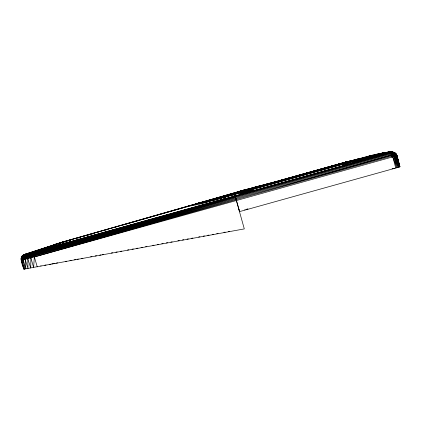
<?xml version="1.0" encoding="UTF-8"?>
<svg xmlns="http://www.w3.org/2000/svg" width="421" height="421" viewBox="0 0 421 421"><rect width="100%" height="100%" fill="white"/><g stroke="black" fill="none" stroke-linecap="round" stroke-linejoin="round"><path stroke-width="0.63" d="M224.93 197.139L225.119 196.254L225.761 195.744L241.465 191.513L225.898 195.865C225.072 195.618 224.025 197.612 225.261 197.049L225.551 197.302M233.071 194.691L235.15 195.997L239.623 211.595L398.587 167.258L395.245 156.259L393.756 153.539L393.772 152.691L393.067 152.27L388.015 152.107L391.141 152.197C377.142 152.718 363.497 158.001 349.804 160.98L351.419 160.685L349.804 160.98M225.256 197.381L225.34 196.197L225.761 195.744L241.465 191.513M355.24 162.674L354.635 161.201C354.219 157.864 356.792 160.18 356.355 162.369M23.687 254.8L25.292 254.179C18.735 256.194 23.092 265.119 24.476 269.103C24.818 264.593 20.35 257.563 25.465 254.279L235.186 196.286L244.301 228.903L23.829 269.161C22.424 264.725 17.914 255.921 25.292 254.179L62.487 242.033L245.469 189.608L246.932 189.497L245.848 189.503M250.984 190.003L345.383 163.669L362.56 159.764L362.692 158.738L363.276 158.012L367.591 156.807L364.149 158.096L357.129 159.67L356.845 160.606L357.224 162.143M353.298 163.185L353.093 161.001L354.093 160.148L247.516 189.834C245.932 189.913 245.475 192.697 247.401 189.539L255.615 187.182L246.68 190.013L347.557 161.575L351.488 160.843M226.161 196.802C226.724 195.718 224.993 195.886 225.73 195.754C222.993 199.465 226.314 193.476 225.688 196.933M244.648 191.308L244.627 190.455L245.201 189.766L242.549 190.487L242.754 191.823L242.038 192.023L241.549 190.766L240.575 191.039L256.957 186.724L245.59 189.703L245.096 191.192L242.754 191.823M355.834 162.511C355.761 158.806 352.782 159.754 354.298 162.932M363.149 158.043C364.018 157.596 361.839 158.712 362.339 159.464L362.56 159.764L363.628 159.485L363.881 157.807M370.401 157.759L371.201 156.286L374.39 155.317L367.48 156.886C366.817 158.675 365.717 159.206 363.628 159.485M353.14 163.222L352.887 161.048L354.229 160.112M370.317 157.449L370.275 158.18L370.559 156.791L371.485 156.175L370.259 157.454L370.785 157.291M370.922 158.238L371.254 157.154L372.185 156.507L371.101 157.18L370.754 158.264M370.88 158.207L371.022 157.459L379.874 155.649M249.721 190.355L247.827 190.881L247.401 189.539L246.859 189.955L246.932 191.129M245.975 191.345C247.385 191.56 247.916 189.766 249.248 190.434M372.075 155.996C372.711 156.286 370.812 156.18 371.485 156.175L371.148 156.307M372.196 156.828L374.385 155.833L375.864 155.786M382.531 155.138L382.726 154.675M394.119 152.486L395.929 153.749L396.84 155.186L396.008 153.823L394.119 152.486L390.451 152.065L392.461 151.944L395.135 153.112L396.145 155.991L398.587 167.258L399.697 166.874L396.945 155.717C396.319 152.376 392.598 151.839 389.925 152.823L34.143 252.095C30.301 252.884 23.387 253.779 25.181 259.399L25.876 268.898L23.176 259.899L22.145 259.057L21.534 257.105L21.118 258.21L21.666 259.162L21.224 260.294L34.333 256.931L236.192 199.717L21.05 259.257L22.066 256.189L24.334 254.568L61.498 242.407M395.829 154.275L396.614 154.691L396.145 155.991L399.25 167.042L396.35 154.807L392.951 152.313L390.946 152.402L23.608 254.868L22.708 255.484L21.845 260.199L23.829 269.161L24.797 268.856M247.516 189.834L247.206 191.055L246.922 190.687L247.369 189.624L348.577 161.354L347.299 162.253L347.793 165.037M225.393 196.391L224.951 196.291L241.77 191.602L242.459 192.234M251.621 191.239C251.126 189.871 249.343 189.482 250.805 191.108L250.2 191.65C247.711 188.034 255.147 190.713 250.716 191.502L249 191.618M247.032 189.945L246.474 190.392L246.432 191.25M396.35 154.807L393.767 155.581L392.104 157.154L391.819 156.128L392.083 155.002L392.798 153.818L395.182 153.081L394.456 152.734M240.333 191.702L241.433 191.523L242.407 192.255M22.992 258.862L22.197 258.005L21.971 256.273L27.186 254.989L30.107 254.994L33.827 253.168L235.328 196.739L22.708 255.484L24.644 254.41L23.608 254.868L25.465 254.279L24.507 254.679L24.392 255.11L25.176 256.315L26.733 256.852L30.17 256.978L33.891 254.894L235.718 198.065L21.434 257.199L22.066 256.189L24.334 254.568L49.599 246.38M395.587 155.049L395.245 156.259L397.75 167.516L393.767 155.581L392.798 153.818L391.583 152.718L390.693 152.476L393.772 152.691L396.008 153.823M347.351 161.943L347.557 161.575L280.686 180.304L253.874 187.419L254.168 187.624M235.423 196.891L390.677 153.581L391.583 152.718L390.42 152.555L390.035 152.786L391.598 154.154L392.488 155.944L392.104 157.154L391.093 154.296L390.035 152.786L389.635 152.776L390.278 153.086L391.583 152.718L395.456 154.023L396.556 154.728L396.945 155.717L34.333 256.931L33.643 267.567L30.875 257.889L30.17 256.978L30.28 254.147L31.507 252.679M241.77 192.776L241.891 192.413C241.47 191.245 240.123 191.36 241.033 192.655L241.891 192.413M246.38 190.818L247.401 189.539L246.717 190.008L246.453 191.25L246.459 190.792M344.957 165.121L344.294 162.543L345.357 162.211L345.888 165.537M247.401 189.539L246.58 190.366L247.143 189.676L246.732 189.997L246.622 190.76L247.743 190.587L247.506 190.971L247.016 189.929L247.269 189.592L247.659 190.303L346.678 162.69L387.636 153.218L366.786 157.638L346.015 162.59L247.585 190.045L246.485 190.387L246.548 191.229M255.81 187.645L256.421 186.95L255.242 187.587L257.678 186.55M23.244 255.384L22.481 256.994L25.181 259.399L27.991 268.551L27.781 258.72L26.77 257.894L24.976 257.315L23.744 255.884L23.665 255.289L24.113 254.773L25.465 254.279M245.396 189.634L244.775 190.097L245.422 189.913L245.554 189.587L212.494 199.259M374.001 156.307L371.511 156.87M376.279 155.665L378.316 154.696L367.033 157.117L366.623 158.675M383.673 154.817L383.931 154.381L385.347 153.933L383.931 154.381M371.632 156.123L370.427 157.101M34.427 251.874L33.827 253.168L34.069 255.9L37.248 266.909M250.09 189.882L251.432 189.971L252.374 191.008L252.274 190.655L251.195 191.366L250.106 191.302M354.756 162.806L354.635 161.201L370.769 157.454M353.551 163.127L353.224 161.917L353.982 160.175L353.661 160.306M365.244 159.043C365.275 157.543 363.502 157.254 364.328 158.943L364.107 159.354L363.644 159.127M371.411 157.333L371.585 157.012L371.101 157.18L383.857 154.502M348.262 164.258L347.878 162.695L348.151 161.806L363.618 157.875L362.828 159.696L362.597 159.401M30.17 256.978L27.781 258.72L30.728 268.082L30.875 257.889L34.069 255.9L235.955 198.896L30.07 255.952L26.876 255.868L25.56 255.421L25.192 254.51C26.849 253.453 28.181 254.673 30.28 254.147L235.507 197.338L33.812 253.968L30.07 255.952L21.229 258.105L21.05 259.257M389.541 152.002L390.267 152.134L389.088 151.97L390.441 152.228L389.088 151.97L386.267 152.344L387.62 152.676M246.717 190.008L246.474 190.392L247.369 189.624M65.844 241.37L68.481 240.296L62.024 242.254L245.422 189.913L245.648 189.561M23.176 259.899L24.05 258.599L24.713 255.642L26.907 253.916M214.994 199.922L215.305 199.459L215.847 199.849M65.239 241.601L65.487 241.249L62.503 242.396L62.855 242.012M366.296 157.144L366.044 158.822M355.913 159.691C356.961 158.906 355.519 161.701 356.598 162.301M214.647 199.344L213.963 199.854L214.315 199.396L215.305 199.459L213.484 199.617L214.978 199.365L214.657 199.822L214.31 199.796L216.12 199.349L214.452 199.749M346.236 162.011L347.267 161.69L346.057 162.348L346.609 165.342M240.717 191.618L242.043 191.76L224.793 196.57L225.088 196.475C226.119 195.36 224.988 196.112 225.524 195.949L239.491 191.939M186.108 206.916L188.75 205.922M186.129 206.869L186.64 206.458M225.524 195.949L240.659 191.508L241.486 192.529M356.819 162.243L356.45 160.091L356.829 159.443L357.739 159.159L356.776 160.296L357.134 162.164M348.067 161.643L347.635 162.753L348.02 164.316M354.914 161.464L355.303 161.017L354.898 159.969M364.586 157.659L365.028 158.749L364.618 159.217L364.328 158.943M348.151 161.806L348.914 161.275L348.304 161.464M357.129 159.67L357.929 159.117L356.682 160.027L356.997 162.196M386.378 153.97L387.409 153.255M370.854 156.517L371.754 156.086L371.39 156.228M371.211 157.128L372.064 156.528M211.468 199.964L211.863 199.98L210.942 200.291L211.863 199.98L212.463 200.233M386.478 153.981L387.225 153.381L371.822 156.738M22.797 255.405L22.066 256.189M386.562 153.939L387.636 153.218M211.642 200.254L210.916 200.07L212.179 200.075M396.761 155.107L399.95 166.732L399.697 166.874L396.74 155.796M247.127 189.687L246.964 190.46M25.181 259.399L26.77 257.894L27.186 254.989L28.954 253.374M360.923 158.601L361.355 158.201L354.74 159.696L356.003 159.67M373.169 156.338L373.59 156.054M61.519 242.47L59.998 243.133L60.445 242.717L59.919 242.785L58.845 243.47L62.487 242.033M371.917 155.581L378.989 153.802L380.816 153.754L380.137 153.518L387.325 152.323M258.515 186.498L259.01 186.077L261.378 185.693M367.259 156.891L366.481 157.712L366.475 158.712M256.363 187.303L256.81 186.94L255.663 187.124M269.54 183.288L268.972 183.74L269.75 183.535L269.54 183.288L272.729 182.73M247.295 190.581L247.659 190.303M246.859 189.955L257.699 186.556M266.967 184.277L267.314 184.009L265.714 184.608M383.057 153.16L381.931 153.144L386.852 152.623L386.667 152.381M376.663 155.191L375.948 155.433L378.047 154.791M367.033 157.117L367.801 156.754L367.48 156.886M24.507 254.679L22.976 256.073L24.981 258.362M243.517 190.224L243.449 191.629M53.293 245.18L54.825 244.348M352.314 160.327L353.04 160.385L351.951 160.58L354.777 159.985L354.14 160.18L354.456 160.091M396.945 155.717L399.897 166.784L397.003 155.681M368.443 156.428L371.343 155.681M347.672 161.543L302.183 174.468M244.417 189.976L244.091 191.455M249.785 191.829C246.995 191.45 243.38 194.528 240.396 193.207L242.333 193.728L243.801 193.555C236.297 194.518 245.601 190.318 245.638 193.086L246.817 192.75L246.938 193.107M364.981 157.291L367.896 156.523M372.806 155.791L374.332 155.344M373.364 156.159L374.385 155.833M250.169 189.866L250.795 189.824C249.616 189.824 252.242 190.15 252.226 191.06L252.195 190.692M249.542 191.834L248.558 190.466L246.911 190.918L248.611 190.976L249.569 191.523M366.817 157.007L366.159 157.222M356.829 159.443L356.398 159.559M58.298 243.543L59.34 243.043M348.33 161.364L349.456 161.369L347.783 161.511L278.034 180.972L278.234 181.225L280.07 180.535M393.03 152.555L393.993 152.513L392.461 151.944L390.993 152.376M240.396 193.207L245.906 191.666L246.817 192.75M241.201 191.466L241.77 191.602L240.102 191.765L251.29 188.74M391.567 152.134L390.53 151.855L391.951 152.07L389.42 152.007L391.63 151.855L392.193 151.992L389.42 152.007L393.277 152.328M363.276 158.012L363.739 157.843M56.025 244.112L54.009 244.68M56.935 243.975L59.919 242.785M377.411 155.012L378.316 154.696M363.497 157.954L364.465 157.691M377.232 155.028L376.653 155.56L376.958 155.47M245.469 189.608L245.08 190.013M196.907 203.906L196.302 203.796L196.96 203.696M347.783 161.601L347.083 161.785L346.715 162.401L347.088 164.548M196.744 203.79L195.997 203.848L198.959 203.285L198.491 203.096M257.384 186.792L259.01 186.077L261.525 185.714L260.473 185.871M244.59 209.847L244.748 209.884M371.664 156.149L372.001 156.054M373.99 155.481L374.39 155.317M225.498 195.86L225.767 195.744M58.308 243.349L55.888 244.364L56.477 244.18M257.163 186.714L257.426 186.603L256.352 187.208L241.712 191.034L199.58 203.106M373.527 155.623L373.795 155.507M372.648 156.37L372.938 156.249L372.117 156.528M55.267 244.275L57.74 243.438M387.099 153.412L386.031 153.77L387.53 153.27M257.489 186.629L253.874 187.419L256.81 186.94M374.301 155.333L374.043 155.454M373.816 155.533L374.132 155.407M371.201 156.286L371.538 156.154M377.9 154.865L378.258 154.723L377.947 154.839M34.143 252.095L30.586 253.463L28.254 253.71M353.54 160.333L354.777 159.985M36.132 251.142L224.04 198.78L223.867 197.449L207.721 201.906C199.722 204.769 191.287 205.374 183.135 207.59M393.956 152.539L392.461 151.944L393.093 152.255L390.793 152.449L392.235 152.528L393.756 153.539M392.235 152.528L391.798 152.286L394.182 152.544L390.846 152.434M257.415 186.671L256.784 187.135L257.163 186.845L196.923 203.548L198.638 203.09M249.837 192.223L249.7 191.876L247.858 192.444L247.232 191.634L246.474 191.455L248.227 191.118L249.474 192.35M377.448 154.328L378.479 153.975M240.449 193.181L241.87 193.455L249.295 191.271L246.959 190.897L247.864 191.013M247.906 209.011L246.869 209.332M249.316 191.897L248.106 190.597L247.269 190.86L248.611 190.976L241.149 193.176L244.164 193.686M371.311 157.696L370.785 157.88L375.353 156.949M50.83 245.98L52.678 245.38M27.223 253.968L24.118 254.958L71.317 239.617M251.653 190.366L252.068 190.366L248.664 191.366L247.138 190.834M386.12 154.102L384.857 154.249L386.357 153.639M225.035 196.77L224.703 196.875L240.949 192.365C241.828 192.392 242.349 191.544 242.08 192.202M370.98 156.659L370.606 156.786M381.373 153.465L382.757 153.223M394.54 168.195L393.851 168.395M230.398 194.328L232.271 193.776M233.523 193.407L236.649 192.492M239.149 191.755L241.023 191.202M242.275 190.834L244.148 190.281M256.215 187.04L257.052 186.761M248.711 192.192L247.701 191.281L245.906 191.666M193.707 204.722L190.576 205.632L192.471 205.09M202.475 202.175L194.96 204.359L196.881 203.827M203.727 201.806L211.242 199.622M243.738 194.007L243.633 193.644L242.806 193.881L242.186 193.071L241.428 192.886M377.158 155.212L376.374 155.438M392.109 168.71L392.44 168.61M63.05 242.238L64.692 241.759M65.818 241.433L67.56 240.933M80.764 237.139L77.606 238.044L79.485 237.539M83.284 236.413L85.179 235.871M86.442 235.507L89.594 234.602M92.12 233.876L94.009 233.334M96.535 232.608L98.43 232.066M105.371 230.071L107.26 229.529M114.202 227.535L116.096 226.987M123.037 224.993L130.605 222.82M131.868 222.456L139.44 220.283M140.703 219.92L148.271 217.746M149.534 217.383L157.107 215.205M158.37 214.847L165.937 212.668M167.2 212.305L184.866 207.232L68.281 240.444M203.485 202.217L240.475 191.865M208.627 201.012L210.5 200.475M227.982 195.455L210.995 200.28M229.082 195.102L240.012 191.96M249.558 189.218L251.453 188.676M252.716 188.313L254.61 187.771M212.494 200.201L224.988 196.612M215.089 199.77L225.082 196.896M249.579 190.129L250.074 191.681L249.8 191.76L248.964 190.303L250.374 189.95L249.227 190.103L249.869 189.966M250.805 191.108L251.426 190.929M198.144 203.464L201.291 202.564M203.811 201.838L205.706 201.296M206.964 200.938L211.374 199.675M212.637 199.312L220.199 197.144M221.457 196.781L229.019 194.613M230.282 194.255L237.844 192.087M239.102 191.723L244.143 190.281M332.811 166.09L334.711 165.548M340.4 163.927L343.557 163.022L338.563 164.395M86.416 235.565L88.305 235.029M89.562 234.671L92.715 233.776M249.064 190.324L248.558 190.466M285.843 179.088L292.127 177.309M293.384 176.957L300.926 174.826M371.517 156.312L372.538 156.023M391.819 156.128L393.767 155.581L392.083 155.002L236.186 199.533L391.819 156.128L391.493 155.17L235.913 198.565M245.422 189.913L245.806 189.808M249.727 190.134L250.069 190.039M372.053 156.354L372.448 156.244M374.222 155.912L376.027 155.37M382.631 154.744L384.115 154.286M383.778 154.56L246.138 192.771L247.595 192.413M393.772 152.691L394.956 153.176L395.456 154.023L394.893 155.254L392.798 153.818L235.649 197.654M241.549 190.766L242.549 190.487M285.833 179.104L287.717 178.583M288.974 178.23L292.111 177.357M293.369 177.004L295.253 176.478M296.505 176.131L302.783 174.378M304.036 174.026L310.314 172.273M311.572 171.926L313.456 171.4M314.708 171.047L317.85 170.173M322.244 168.947L325.38 168.074M329.775 166.848L332.911 165.969M334.169 165.621L336.053 165.095M354.877 160.091L357.208 159.464M241.954 191.739L246.28 190.581M219.199 198.47L218.02 198.801L247.785 190.497M364.681 157.949L376.942 155.202M224.882 197.228L231.118 195.423M232.355 195.076L234.218 194.555M235.428 194.286L240.412 192.829M375.132 155.786L375.89 155.57M252.795 191.334L254.694 190.802M260.389 189.213L262.288 188.682M267.982 187.098L269.882 186.566M276.844 184.624L278.744 184.093M284.438 182.504L286.338 181.977M292.032 180.388L293.932 179.856M296.463 179.151L298.363 178.62M299.626 178.267L301.525 177.736M304.057 177.03L305.956 176.504M311.651 174.915L313.55 174.383M335.7 168.205L337.6 167.674M343.294 166.085L345.194 165.553M350.888 163.969L352.787 163.437M358.482 161.848L360.381 161.317M366.075 159.727L367.975 159.201M374.937 157.259L376.837 156.728M235.255 196.328L390.278 153.086M211.174 200.238L212.537 200.201L213.21 200.017L211.879 200.059L213.5 199.649M215.594 199.622L213.652 199.717M228.445 195.981L233.129 194.749M208.584 201.527L204.643 202.564M219.246 198.612L216.899 199.107L217.41 199.307M245.743 189.534L246.932 189.497L245.959 189.471M347.893 161.485L348.109 161.732L347.43 161.68L348.867 161.29M246.406 209.463L245.743 209.642M354.456 160.206L353.424 160.485M240.58 191.629L241.596 191.655L242.207 192.318M213.1 199.87L211.316 200.233M249.437 190.076L248.295 190.355L251.148 189.845L247.627 190.881L248.574 191.392M345.294 162.269L346.367 161.932M273.303 182.572L277.081 181.419M363.791 157.875L364.123 157.786M364.128 157.907L363.034 158.196M201.696 202.933L205.143 202.485L344.541 163.58L354.635 161.201M213.763 199.538L215.257 199.701M215.899 199.375L217.057 199.096M217.231 199.165L214.078 199.838M246.311 192.765L243.854 193.376L245.417 193.139M367.001 157.001L366.323 157.501L366.275 158.764M246.748 209.195L247.559 208.99M246.396 189.355L253.584 187.75L248.295 188.866M393.003 168.626L392.283 168.81M249.606 190.003L251.495 189.945L248.001 190.971L248.89 191.123L241.512 193.281L243.57 193.807M357.187 159.349L357.455 159.28M247.522 189.971L241.144 191.676C241.001 190.639 238.96 191.139 240.328 191.644M241.691 191.729L240.559 191.502L241.07 191.513M245.096 191.192L246.332 190.876M250.827 190.018L250.142 190.008M212.379 200.238L210.805 200.122L195.997 203.848M197.712 203.548L210.453 200.317M201.806 202.675L203.717 202.191M206.906 201.385L208.821 200.901M188.729 205.927L192.134 205.074M244.175 193.328L243.054 193.576L243.422 193.518M192.108 205.08L194.907 204.39M353.898 160.196L348.625 161.39M194.87 204.401L199.107 203.417M197.202 203.848L201.727 202.922M357.624 159.238L363.465 157.912M366.712 158.654L370.233 157.922M44.721 265.246L46.015 265.009M49.246 264.414L50.541 264.178M51.836 263.941L55.067 263.346M56.361 263.109L57.656 262.872M65.418 261.446L66.713 261.209M69.944 260.62L71.238 260.378M74.475 259.789L75.769 259.546M77.059 259.31L78.353 259.073M81.59 258.478L82.879 258.241M90.641 256.821L91.936 256.578M95.172 255.989L96.467 255.752M99.698 255.158L100.993 254.921M102.287 254.679L103.582 254.442M111.339 253.021L112.633 252.784M115.87 252.19L117.164 251.953M120.395 251.358L121.69 251.121M127.51 250.053L128.805 249.811M132.036 249.221L133.331 248.985M136.567 248.39L137.862 248.153M141.093 247.559L142.387 247.322M145.624 246.727L146.913 246.49M152.734 245.422L154.028 245.185M157.265 244.59L158.559 244.354M161.79 243.759L163.085 243.522M166.321 242.928L167.611 242.691M170.847 242.096L172.142 241.859M177.962 240.791L179.257 240.554M182.488 239.959L183.782 239.723M187.019 239.128L188.308 238.891M191.544 238.297L192.839 238.06M198.659 236.991L199.954 236.755M203.185 236.16L204.48 235.923M207.716 235.328L209.005 235.092M212.242 234.497L213.536 234.26M216.768 233.666L218.062 233.429M223.883 232.36L225.177 232.124M228.414 231.529L229.703 231.292M392.009 152.207L390.946 152.402L391.956 152.155M390.451 152.065L392.751 152.018L390.451 152.065L391.63 151.855L393.467 152.344L391.63 151.855L392.725 152.17M364.423 157.391L362.207 157.786L362.797 158.128L363.065 157.991L362.207 157.786L363.239 157.738M351.951 160.58L353.04 160.385M272.471 182.493L275.587 181.951M378.195 153.939L381.052 153.502M40.7 265.972L41.105 265.904M251.395 190.129L250.611 189.882M251.979 190.987L252.405 190.992M215.752 199.864L214.457 199.386M213.942 199.522L214.052 199.459M240.575 191.497L240.886 191.45M242.333 193.728L243.743 193.781M247.801 191.045L248.89 191.123L249.7 191.876M214.315 199.396L214.599 199.349M196.081 203.811L196.381 203.764M264.635 184.777L263.014 185.03L262.862 185.361L263.272 185.251L263.014 185.03L264.735 184.793M210.805 200.122L210.521 200.164L211.147 200.017M241.128 191.497L240.986 191.687M267.709 183.93L266.446 184.119L268.051 183.914M196.397 203.711L196.675 203.669M250.427 189.887L250.753 189.839M240.649 193.118L241.675 193.223L242.449 193.992M215.068 199.596L215.905 199.707M203.485 202.733L204.196 202.633M259.01 186.077L259.946 185.95L259.01 186.077L259.068 186.35M263.92 184.908L263.014 185.03L263.478 185.198M389.088 151.97L389.835 152.165L388.015 152.107L391.077 152.17M391.919 151.949L388.015 152.107L389.551 151.986M386.267 152.344L387.725 152.239M247.448 190.739L248.816 191.318M247.09 191.271L247.39 191.234M240.98 193.018L241.891 193.155L242.601 193.944M388.015 152.107L389.804 151.907L391.435 152.244M380.137 153.518L382.405 153.444M202.29 202.854L202.796 202.806M372.411 155.56L373.39 155.517L372.222 155.317L373.332 155.249M370.675 155.98L371.769 155.907M373.522 155.417L372.222 155.317L373.406 155.244M212.363 199.928L212.852 200.117M372.222 155.317L373.259 155.265M369.854 156.375L369.038 156.086L370.038 156.038M363.412 157.728L362.207 157.786L363.134 157.749M359.024 159.085L358.555 158.717L359.566 158.67M358.555 158.717L359.881 158.675L359.313 158.943L358.555 158.717L359.739 158.659M356.487 159.617L354.74 159.696L356.055 159.638M367.812 156.807L368.143 156.796M241.975 192.729L243.059 193.807M250.874 189.829L251.521 190.108C252.068 190.508 247.974 190.65 248.553 191.402M251.521 190.108L252.274 190.655M387.267 152.223L387.704 152.26M248.869 188.776L249.49 188.834M392.661 156.454L394.103 156.596L396.787 167.8L392.488 155.944M380.416 153.581L380.852 153.623M369.038 156.086L369.954 156.191M389.893 151.997L389.383 151.934L391.293 152.223M350.367 160.896L350.982 160.975M384.241 153.044L383.815 152.87L385.168 152.955M391.204 152.197L389.688 151.881L391.667 152.186M391.193 152.165L389.688 151.881L391.383 152.155M389.688 151.881L391.488 152.181M391.067 153.47L392.798 153.818M242.585 192.555L243.338 193.728M383.815 152.87L384.536 153.055M241.843 193.465L243.412 193.876M391.63 151.855L393.319 152.307M391.362 151.886L393.288 152.649M353.987 161.375L354.429 161.596M241.501 191.555L242.186 192.181M347.783 161.511L348.109 161.732M388.625 152.076L388.909 152.286M393.751 152.413L394.666 153.17M241.87 193.455L242.359 194.023M394.93 153.223L395.314 153.644M353.008 161.632L353.224 161.917M352.766 161.69L352.972 161.98M243.98 192.16L244.385 193.439M243.233 192.371L243.633 193.644M363.049 159.285L363.191 159.601M353.43 161.527L353.887 163.038M235.05 195.902L235.186 196.286L33.938 252.532L30.28 254.147L27.186 254.989L26.113 254.668L26.055 254.289M251.984 190.634L252.116 190.966M238.796 209.174L239.417 210.989M365.028 158.749L365.123 159.075M355.303 161.017L355.724 162.543M21.334 260.173L23.771 268.482M365.265 158.038C365.102 156.538 365.97 157.896 365.786 158.896M344.357 165.958L343.22 162.801L344.294 162.543M365.428 158.638L365.517 158.97M356.098 162.438L355.398 159.785M392.809 156.959L395.777 168.084M390.53 153.012L390.677 153.581M251.905 190.781L251.974 191.139M362.339 159.464L362.386 159.801M376.937 154.502L375.332 154.591L376.937 154.502M70.665 240.038L68.776 240.586L70.665 240.049M284.585 179.441L281.444 180.33L284.58 179.457M383.078 153.076L381.931 153.144L383.089 153.091"/></g></svg>
